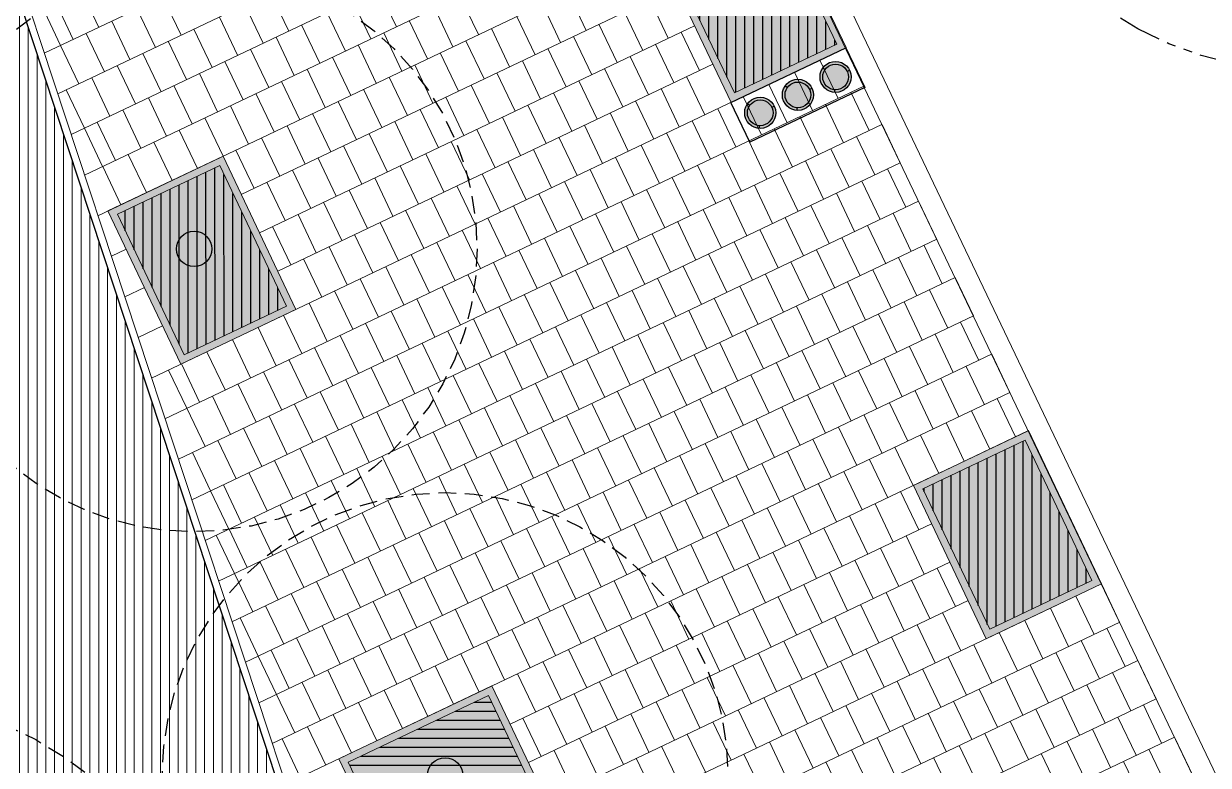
# Model space of a CAD drawing. Header units: metres. Extents: x 678805 to 1359287, y 2747329 to 5497370.
# Drawn here: x 679995.62 to 680012.37, y 2748727.48 to 2748737.97 of the extents above; entities that cross this region are included whole.
import ezdxf
from ezdxf.enums import TextEntityAlignment as Align

# ---------------------------------------------------------------- set-up
doc = ezdxf.new("R2010")
doc.units = ezdxf.units.M
for name, pattern in [('XREF_MON_EIT SUPPORT$0$HIDDEN', [0.375, 0.25, -0.125]), ('XREF_MON_EIT SUPPORT$0$LIM ACERAS$0$PHANTOM2', [1.25, 0.625, -0.125, 0.125, -0.125, 0.125, -0.125]), ('XREF_MON_SFT_TREES$0$HIDDEN', [0.375, 0.25, -0.125])]:
    doc.linetypes.add(name, pattern=pattern)
for name, color, linetype in [('00_XREF_MON_HSC_PAVEMENT', 7, 'Continuous'), ('00_XREF_TWQ_BUILDINGS', 7, 'Continuous'), ('00_XREF_TWQ_SFT_TREES', 7, 'Continuous'), ('00_XREF_TWQ_URBAN CONTEXT', 7, 'Continuous'), ('XREF_MON_EIT SUPPORT$0$SL_TREE_CANOPY_', 254, 'XREF_MON_EIT SUPPORT$0$HIDDEN'), ('XREF_MON_EIT SUPPORT$0$SL_TREE_TRUNK_', 254, 'Continuous'), ('XREF_MON_EIT SUPPORT$0$SL_Trees_out_of_scope_', 254, 'Continuous'), ('XREF_MON_GENERAL_LAYOUT$0$02-L-Edge Line Step -10cm', 6, 'Continuous'), ('XREF_MON_HSC_FURNITURE$0$02-L-litter bin', 8, 'Continuous'), ('XREF_MON_HSC_PAVEMENT$0$03-TR-Tree Pit_Green', 74, 'Continuous'), ('XREF_MON_SFT_TREES$0$SL_TREE_CANOPY', 251, 'XREF_MON_SFT_TREES$0$HIDDEN'), ('XREF_MON_SFT_TREES$0$SL_TREE_TRUNK', 251, 'Continuous'), ('XREF_MON_URBAN CONTEXT$0$XREF_MON_EIT SUPPORT', 7, 'Continuous')]:
    doc.layers.add(name, color=color, linetype=linetype)
for name, color, linetype, true_color in [('02-L-Waterfeatures 01', 7, 'Continuous', 0x4da6ff), ('XREF_MON_HSC_PAVEMENT$0$03-TR-Tree Pit_White', 7, 'Continuous', 0xfcfcfc), ('XREF_MON_SFT_TREES$0$SL_TREE_ACACIA_NILOTICA', 7, 'Continuous', 0x264d00), ('XREF_MON_SFT_TREES$0$SL_TREE_ALBIZIA_LEBBECK', 7, 'Continuous', 0xa3a300)]:
    doc.layers.add(name, color=color, linetype=linetype, true_color=true_color)
for name, color, linetype, lineweight in [('XREF_MON_GENERAL_LAYOUT$0$02-L-Material Change', 251, 'Continuous', 5), ('XREF_MON_GENERAL_LAYOUT$0$04-BK-Tree Pit', 6, 'Continuous', 5), ('XREF_MON_HSC_PAVEMENT$0$04-BK-Tree Pit', 6, 'Continuous', 5)]:
    doc.layers.add(name, color=color, linetype=linetype, lineweight=lineweight)
doc.layers.add('XREF_MON_HSC_FURNITURE$0$00-AUX', color=2, linetype='Continuous', plot=False)
for name, color, linetype, lineweight, true_color in [('XREF_MON_HSC_PAVEMENT$0$02-L-Joints-Paviment_07_Precast Concrete Blocks 60X40', 7, 'Continuous', 5, 0x999999), ('XREF_MON_HSC_PAVEMENT$0$03-TR-Pavement_02_Sealed Gravel', 7, 'Continuous', 5, 0x38321e), ('XREF_MON_HSC_PAVEMENT$0$03-TR-Pavement_07_Precast Concrete Blocks 60X40', 7, 'Continuous', 5, 0x999999)]:
    doc.layers.add(name, color=color, linetype=linetype, lineweight=lineweight, true_color=true_color)
doc.layers.get('XREF_MON_SFT_TREES$0$SL_TREE_ACACIA_NILOTICA').off()
doc.layers.get('XREF_MON_SFT_TREES$0$SL_TREE_ALBIZIA_LEBBECK').off()
doc.styles.add('XREF_MON_GENERAL_LAYOUT$0$Standard', font='arial.ttf')

# ---------------------------------------------------------------- blocks, each defined once
blk = doc.blocks.new('XREF_MON_EIT SUPPORT$0$trees_outofboundaries')
at = {"layer": 'XREF_MON_EIT SUPPORT$0$SL_TREE_TRUNK_'}
h = blk.add_hatch(color=256, dxfattribs=at)
h.dxf.hatch_style = 1
edge = h.paths.add_edge_path()
edge.add_arc((0, 0), 0.25, 0, 360)
at = {"layer": 'XREF_MON_EIT SUPPORT$0$SL_TREE_CANOPY_', "linetype": 'XREF_MON_EIT SUPPORT$0$LIM ACERAS$0$PHANTOM2'}
blk.add_circle((0, 0), 5, dxfattribs=at)
at = {"layer": 'XREF_MON_EIT SUPPORT$0$SL_TREE_TRUNK_'}
blk.add_circle((0, 0), 0.25, dxfattribs=at)
blk = doc.blocks.new('XREF_MON_EIT SUPPORT')
at = {"layer": 'XREF_MON_EIT SUPPORT$0$SL_Trees_out_of_scope_'}
blk.add_blockref('XREF_MON_EIT SUPPORT$0$trees_outofboundaries', (680013.759, 2748742.292), dxfattribs=at)
blk = doc.blocks.new('XREF_MON_URBAN CONTEXT')
at = {"layer": 'XREF_MON_URBAN CONTEXT$0$XREF_MON_EIT SUPPORT'}
blk.add_blockref('XREF_MON_EIT SUPPORT', (0, 0), dxfattribs=at)
blk = doc.blocks.new('XREF_MON_SFT_TREES$0$Acacia_nilotica')
h = blk.add_hatch()
h.set_pattern_fill('ANSI31', color=256, scale=0.1)
edge = h.paths.add_edge_path()
edge.add_arc((0, 0), 4, 0, 360)
at = {"layer": 'XREF_MON_SFT_TREES$0$SL_TREE_TRUNK'}
h = blk.add_hatch(color=256, dxfattribs=at)
h.dxf.hatch_style = 1
edge = h.paths.add_edge_path()
edge.add_arc((0, 0), 0.25, 0, 360)
at = {"layer": 'XREF_MON_SFT_TREES$0$SL_TREE_CANOPY', "linetype": 'XREF_MON_SFT_TREES$0$HIDDEN'}
blk.add_circle((0, 0), 4, dxfattribs=at)
at = {"layer": 'XREF_MON_SFT_TREES$0$SL_TREE_TRUNK'}
blk.add_circle((0, 0), 0.25, dxfattribs=at)
blk = doc.blocks.new('XREF_MON_SFT_TREES$0$Albizia_lebbeck')
h = blk.add_hatch()
h.set_pattern_fill('ANSI31', color=256, scale=0.1)
edge = h.paths.add_edge_path()
edge.add_arc((0, 0), 5, -25.4481, 334.5519)
at = {"layer": 'XREF_MON_SFT_TREES$0$SL_TREE_TRUNK'}
h = blk.add_hatch(color=256, dxfattribs=at)
h.dxf.hatch_style = 1
edge = h.paths.add_edge_path()
edge.add_arc((0, 0), 0.25, 0, 360)
at = {"layer": 'XREF_MON_SFT_TREES$0$SL_TREE_CANOPY', "linetype": 'XREF_MON_SFT_TREES$0$HIDDEN'}
blk.add_circle((0, 0), 5, dxfattribs=at)
at = {"layer": 'XREF_MON_SFT_TREES$0$SL_TREE_TRUNK'}
blk.add_circle((0, 0), 0.25, dxfattribs=at)
blk = doc.blocks.new('XREF_MON_SFT_TREES')
at = {"layer": 'XREF_MON_SFT_TREES$0$SL_TREE_ACACIA_NILOTICA', "rotation": 25.44812939262281}
for p in [(679998.03, 2748734.783), (680001.579, 2748727.336)]:
    blk.add_blockref('XREF_MON_SFT_TREES$0$Acacia_nilotica', p, dxfattribs=at)
at = {"layer": 'XREF_MON_SFT_TREES$0$SL_TREE_ALBIZIA_LEBBECK', "rotation": 25.44812939262281}
blk.add_blockref('XREF_MON_SFT_TREES$0$Albizia_lebbeck', (679993.407, 2748723.447), dxfattribs=at)
blk = doc.blocks.new('XREF_MON_HSC_PAVEMENT$0$ALCORQUE RECTANGULAR')
at = {"layer": 'XREF_MON_HSC_PAVEMENT$0$03-TR-Tree Pit_Green', "ltscale": 0.3}
h = blk.add_hatch(dxfattribs=at)
h.set_pattern_fill('ANSI31', color=256, scale=0.04, angle=-45)
h.set_pattern_definition([(360, (-2068898.16958, 3428624.0145), (3e-17, 0.127), [])])
h.paths.add_polyline_path([(679903.391, 2748647.421), (679902.702, 2748648.869), (679904.689, 2748649.814), (679905.377, 2748648.367)])
at = {"layer": 'XREF_MON_HSC_PAVEMENT$0$03-TR-Tree Pit_White'}
h = blk.add_hatch(color=256, dxfattribs=at)
h.dxf.hatch_style = 1
h.paths.add_polyline_path([(679903.344, 2748647.288), (679902.569, 2748648.916), (679904.736, 2748649.947), (679905.511, 2748648.319)])
blk = doc.blocks.new('XREF_MON_HSC_PAVEMENT')
at = {"layer": 'XREF_MON_HSC_PAVEMENT$0$03-TR-Pavement_02_Sealed Gravel', "linetype": 'Continuous'}
h = blk.add_hatch(dxfattribs=at)
h.set_pattern_fill('ANSI31', color=256, scale=0.0393, angle=45)
h.set_pattern_definition([(90, (652974.11672, 2717198.73223), (-0.1247775, 0), [])])
h.paths.add_polyline_path([(679968.866, 2748742.603), (679983.868, 2748747.571), (679993.107, 2748719.677), (679978.111, 2748714.692)], flags=16)
h.paths.add_polyline_path([(679998.133, 2748710.307), (680003.902, 2748713.034), (680005.419, 2748708.439), (680000.185, 2748705.967)], flags=16)
h.paths.add_polyline_path([(679963.902, 2748747.461), (679988.621, 2748759.303), (680006.998, 2748703.659), (679982.255, 2748691.885)])
at = {"layer": 'XREF_MON_HSC_PAVEMENT$0$02-L-Joints-Paviment_07_Precast Concrete Blocks 60X40'}
for p, q in [((679996.142, 2748737.66), (679995.884, 2748738.202)), ((679996.477, 2748736.49), (679996.735, 2748735.949)), ((679997.667, 2748733.07), (679997.927, 2748732.529)), ((679998.263, 2748731.36), (679998.522, 2748730.819)), ((679998.6, 2748730.192), (679998.342, 2748730.733)), ((679998.936, 2748729.022), (679999.194, 2748728.48))]:
    blk.add_line(p, q, dxfattribs=at)
for points in [[(680000.89, 2748737.926), (680000.633, 2748738.468)], [(679996.425, 2748738.459), (679996.682, 2748737.917)], [(679997.845, 2748737.806), (679997.587, 2748738.347)], [(679999.109, 2748738.407), (679999.367, 2748737.865)], [(680001.793, 2748738.355), (680002.051, 2748737.814)], [(680003.575, 2748737.874), (680003.317, 2748738.416)], [(680004.478, 2748738.304), (680004.735, 2748737.762)], [(679996.063, 2748738.287), (679996.321, 2748737.745)], [(679997.484, 2748737.634), (679997.226, 2748738.176)], [(679998.748, 2748738.235), (679999.006, 2748737.694)], [(680000.529, 2748737.754), (680000.271, 2748738.296)], [(680001.432, 2748738.184), (680001.69, 2748737.642)], [(680003.213, 2748737.702), (680002.956, 2748738.244)], [(680004.116, 2748738.132), (680004.374, 2748737.59)], [(679997.122, 2748737.462), (679996.865, 2748738.004)], [(679998.387, 2748738.063), (679998.644, 2748737.522)], [(680000.168, 2748737.582), (679999.91, 2748738.124)], [(680001.071, 2748738.012), (680001.329, 2748737.47)], [(680002.852, 2748737.53), (680002.594, 2748738.072)], [(679996.761, 2748737.29), (679996.503, 2748737.832)], [(679998.025, 2748737.892), (679998.283, 2748737.35)], [(679999.807, 2748737.41), (679999.549, 2748737.952)], [(680000.71, 2748737.84), (680000.968, 2748737.298)], [(680002.491, 2748737.358), (680002.233, 2748737.9)], [(680003.755, 2748737.96), (680004.013, 2748737.418)], [(680005.175, 2748737.307), (680004.917, 2748737.849)], [(679996.4, 2748737.118), (679996.142, 2748737.66)], [(679997.664, 2748737.72), (679997.922, 2748737.178)], [(679999.446, 2748737.238), (679999.188, 2748737.78)], [(680000.349, 2748737.668), (680000.606, 2748737.126)], [(680002.13, 2748737.187), (680001.872, 2748737.728)], [(680003.394, 2748737.788), (680003.652, 2748737.246)], [(680004.814, 2748737.136), (680004.556, 2748737.677)], [(679997.303, 2748737.548), (679997.561, 2748737.006)], [(679999.084, 2748737.066), (679998.827, 2748737.608)], [(679999.987, 2748737.496), (680000.245, 2748736.954)], [(680001.769, 2748737.015), (680001.511, 2748737.556)], [(680003.033, 2748737.616), (680003.291, 2748737.074)], [(680004.453, 2748736.964), (680004.195, 2748737.505)], [(680007.498, 2748737.084), (680007.24, 2748737.626)], [(679996.942, 2748737.376), (679997.2, 2748736.834)], [(679998.723, 2748736.894), (679998.465, 2748737.436)], [(679999.626, 2748737.324), (679999.884, 2748736.782)], [(680001.407, 2748736.843), (680001.15, 2748737.385)], [(680002.672, 2748737.444), (680002.929, 2748736.903)], [(680004.091, 2748736.792), (680003.834, 2748737.334)], [(680007.137, 2748736.912), (680006.879, 2748737.454)], [(679996.581, 2748737.204), (679996.838, 2748736.662)], [(679998.362, 2748736.723), (679998.104, 2748737.264)], [(679999.265, 2748737.152), (679999.523, 2748736.611)], [(680001.046, 2748736.671), (680000.788, 2748737.213)], [(680002.31, 2748737.272), (680002.568, 2748736.731)], [(680003.73, 2748736.62), (680003.472, 2748737.162)], [(680004.994, 2748737.221), (680005.252, 2748736.68)], [(680006.776, 2748736.74), (680006.518, 2748737.282)], [(679996.219, 2748737.032), (679996.477, 2748736.49)], [(679998.001, 2748736.551), (679997.743, 2748737.093)], [(679998.904, 2748736.98), (679999.162, 2748736.439)], [(680000.685, 2748736.499), (680000.427, 2748737.041)], [(680001.949, 2748737.101), (680002.207, 2748736.559)], [(680003.369, 2748736.448), (680003.111, 2748736.99)], [(680004.633, 2748737.05), (680004.891, 2748736.508)], [(680006.415, 2748736.568), (680006.157, 2748737.11)], [(680007.318, 2748736.998), (680007.575, 2748736.456)], [(679997.64, 2748736.379), (679997.382, 2748736.921)], [(679998.543, 2748736.809), (679998.8, 2748736.267)], [(680000.324, 2748736.327), (680000.066, 2748736.869)], [(680001.588, 2748736.929), (680001.846, 2748736.387)], [(680003.008, 2748736.276), (680002.75, 2748736.818)], [(680004.272, 2748736.878), (680004.53, 2748736.336)], [(680006.053, 2748736.396), (680005.796, 2748736.938)], [(680006.956, 2748736.826), (680007.214, 2748736.284)], [(679997.278, 2748736.207), (679997.021, 2748736.749)], [(679998.181, 2748736.637), (679998.439, 2748736.095)], [(679999.963, 2748736.155), (679999.705, 2748736.697)], [(680001.227, 2748736.757), (680001.485, 2748736.215)], [(680002.647, 2748736.104), (680002.389, 2748736.646)], [(680003.911, 2748736.706), (680004.169, 2748736.164)], [(680005.692, 2748736.225), (680005.434, 2748736.766)], [(680006.595, 2748736.654), (680006.853, 2748736.112)], [(679996.917, 2748736.035), (679996.659, 2748736.577)], [(679997.82, 2748736.465), (679998.078, 2748735.923)], [(679999.602, 2748735.983), (679999.344, 2748736.525)], [(680000.866, 2748736.585), (680001.124, 2748736.043)], [(680002.285, 2748735.932), (680002.028, 2748736.474)], [(680003.55, 2748736.534), (680003.807, 2748735.992)], [(680005.331, 2748736.053), (680005.073, 2748736.595)], [(680006.234, 2748736.482), (680006.492, 2748735.94)], [(680008.015, 2748736.001), (680007.758, 2748736.543)], [(679997.459, 2748736.293), (679997.717, 2748735.751)], [(679999.24, 2748735.812), (679998.983, 2748736.353)], [(680000.505, 2748736.413), (680000.762, 2748735.871)], [(680001.924, 2748735.761), (680001.666, 2748736.302)], [(680003.188, 2748736.362), (680003.446, 2748735.82)], [(680004.97, 2748735.881), (680004.712, 2748736.423)], [(680005.873, 2748736.31), (680006.131, 2748735.769)], [(680007.654, 2748735.829), (680007.396, 2748736.371)], [(679997.098, 2748736.121), (679997.356, 2748735.579)], [(679998.879, 2748735.64), (679998.621, 2748736.181)], [(680000.143, 2748736.241), (680000.401, 2748735.699)], [(680001.563, 2748735.589), (680001.305, 2748736.13)], [(680002.827, 2748736.19), (680003.085, 2748735.648)], [(680004.609, 2748735.709), (680004.351, 2748736.251)], [(680005.512, 2748736.139), (680005.769, 2748735.597)], [(680007.293, 2748735.657), (680007.035, 2748736.199)], [(679999.782, 2748736.069), (680000.04, 2748735.528)], [(680001.202, 2748735.417), (680000.944, 2748735.959)], [(680002.466, 2748736.018), (680002.724, 2748735.477)], [(680004.247, 2748735.537), (680003.99, 2748736.079)], [(680005.15, 2748735.967), (680005.408, 2748735.425)], [(680006.932, 2748735.485), (680006.674, 2748736.027)], [(679996.737, 2748735.949), (679996.994, 2748735.407)], [(679999.421, 2748735.897), (679999.679, 2748735.356)], [(680000.841, 2748735.245), (680000.583, 2748735.787)], [(680002.105, 2748735.846), (680002.363, 2748735.305)], [(680003.886, 2748735.365), (680003.628, 2748735.907)], [(680004.789, 2748735.795), (680005.047, 2748735.253)], [(680006.571, 2748735.313), (680006.313, 2748735.855)], [(680007.835, 2748735.915), (680008.093, 2748735.373)], [(679999.06, 2748735.726), (679999.318, 2748735.184)], [(680001.744, 2748735.675), (680002.002, 2748735.133)], [(680003.525, 2748735.193), (680003.267, 2748735.735)], [(680004.428, 2748735.623), (680004.686, 2748735.081)], [(680006.209, 2748735.141), (680005.952, 2748735.683)], [(680007.474, 2748735.743), (680007.731, 2748735.201)], [(680000.48, 2748735.073), (680000.222, 2748735.615)], [(680001.383, 2748735.503), (680001.64, 2748734.961)], [(680003.164, 2748735.022), (680002.906, 2748735.563)], [(680004.067, 2748735.451), (680004.325, 2748734.909)], [(680005.848, 2748734.97), (680005.59, 2748735.511)], [(680007.112, 2748735.571), (680007.37, 2748735.029)], [(680008.533, 2748734.918), (680008.275, 2748735.46)], [(680000.118, 2748734.901), (679999.861, 2748735.443)], [(680001.021, 2748735.331), (680001.279, 2748734.789)], [(680002.802, 2748734.85), (680002.545, 2748735.392)], [(680005.487, 2748734.798), (680005.229, 2748735.339)], [(680006.751, 2748735.399), (680007.009, 2748734.858)], [(680008.171, 2748734.746), (680007.914, 2748735.288)], [(679999.757, 2748734.729), (679999.499, 2748735.271)], [(680000.66, 2748735.159), (680000.918, 2748734.617)], [(680002.441, 2748734.678), (680002.184, 2748735.22)], [(680003.706, 2748735.279), (680003.963, 2748734.737)], [(680005.126, 2748734.626), (680004.868, 2748735.168)], [(680006.39, 2748735.228), (680006.648, 2748734.686)], [(680007.81, 2748734.574), (680007.552, 2748735.116)], [(679999.396, 2748734.557), (679999.138, 2748735.099)], [(680000.299, 2748734.987), (680000.557, 2748734.445)], [(680002.08, 2748734.506), (680001.822, 2748735.048)], [(680003.344, 2748735.107), (680003.602, 2748734.565)], [(680004.765, 2748734.454), (680004.507, 2748734.996)], [(680006.029, 2748735.056), (680006.287, 2748734.514)], [(679999.938, 2748734.815), (680000.196, 2748734.273)], [(680001.719, 2748734.334), (680001.461, 2748734.876)], [(680002.983, 2748734.935), (680003.241, 2748734.394)], [(680004.403, 2748734.282), (680004.146, 2748734.824)], [(680005.668, 2748734.884), (680005.925, 2748734.342)], [(680007.449, 2748734.402), (680007.191, 2748734.944)], [(680008.352, 2748734.832), (680008.61, 2748734.29)], [(679999.577, 2748734.643), (679999.834, 2748734.102)], [(680001.358, 2748734.162), (680001.1, 2748734.704)], [(680002.622, 2748734.764), (680002.88, 2748734.222)], [(680004.042, 2748734.11), (680003.784, 2748734.652)], [(680005.306, 2748734.712), (680005.564, 2748734.17)], [(680007.088, 2748734.23), (680006.83, 2748734.772)], [(680007.991, 2748734.66), (680008.249, 2748734.118)], [(680000.996, 2748733.991), (680000.739, 2748734.532)], [(680002.261, 2748734.592), (680002.519, 2748734.05)], [(680003.681, 2748733.938), (680003.423, 2748734.48)], [(680004.945, 2748734.54), (680005.203, 2748733.998)], [(680006.727, 2748734.058), (680006.469, 2748734.6)], [(680007.63, 2748734.488), (680007.887, 2748733.946)], [(680000.635, 2748733.819), (680000.377, 2748734.36)], [(680001.9, 2748734.42), (680002.158, 2748733.878)], [(680003.32, 2748733.766), (680003.062, 2748734.308)], [(680004.584, 2748734.368), (680004.842, 2748733.826)], [(680006.365, 2748733.887), (680006.108, 2748734.428)], [(680007.268, 2748734.316), (680007.526, 2748733.774)], [(680009.05, 2748733.835), (680008.792, 2748734.377)], [(680000.274, 2748733.647), (680000.016, 2748734.189)], [(680001.539, 2748734.248), (680001.796, 2748733.706)], [(680002.959, 2748733.595), (680002.701, 2748734.136)], [(680004.223, 2748734.196), (680004.48, 2748733.655)], [(680006.004, 2748733.715), (680005.746, 2748734.257)], [(680006.907, 2748734.144), (680007.165, 2748733.603)], [(680008.689, 2748733.663), (680008.431, 2748734.205)], [(679999.913, 2748733.475), (679999.655, 2748734.017)], [(680001.177, 2748734.076), (680001.435, 2748733.534)], [(680002.597, 2748733.423), (680002.34, 2748733.964)], [(680003.862, 2748734.025), (680004.119, 2748733.483)], [(680005.643, 2748733.543), (680005.385, 2748734.085)], [(680006.546, 2748733.973), (680006.804, 2748733.431)], [(680008.327, 2748733.491), (680008.07, 2748734.033)], [(679999.552, 2748733.303), (679999.294, 2748733.845)], [(680000.816, 2748733.904), (680001.074, 2748733.362)], [(680002.236, 2748733.251), (680001.978, 2748733.793)], [(680003.5, 2748733.853), (680003.758, 2748733.311)], [(680005.282, 2748733.371), (680005.024, 2748733.913)], [(680006.185, 2748733.801), (680006.443, 2748733.259)], [(680007.966, 2748733.319), (680007.708, 2748733.861)], [(679999.19, 2748733.131), (679998.933, 2748733.673)], [(680000.455, 2748733.732), (680000.713, 2748733.19)], [(680001.875, 2748733.079), (680001.617, 2748733.621)], [(680003.139, 2748733.681), (680003.397, 2748733.139)], [(680004.921, 2748733.199), (680004.663, 2748733.741)], [(680005.824, 2748733.629), (680006.081, 2748733.087)], [(680007.605, 2748733.147), (680007.347, 2748733.689)], [(680008.869, 2748733.749), (680009.127, 2748733.207)], [(679998.829, 2748732.959), (679998.571, 2748733.501)], [(680000.094, 2748733.56), (680000.352, 2748733.019)], [(680001.514, 2748732.907), (680001.256, 2748733.449)], [(680002.778, 2748733.509), (680003.036, 2748732.967)], [(680004.559, 2748733.027), (680004.302, 2748733.569)], [(680005.462, 2748733.457), (680005.72, 2748732.915)], [(680007.244, 2748732.975), (680006.986, 2748733.517)], [(680008.508, 2748733.577), (680008.766, 2748733.035)], [(679998.468, 2748732.788), (679998.21, 2748733.329)], [(679999.733, 2748733.389), (679999.99, 2748732.847)], [(680001.153, 2748732.735), (680000.895, 2748733.277)], [(680002.417, 2748733.337), (680002.674, 2748732.795)], [(680004.198, 2748732.855), (680003.94, 2748733.397)], [(680005.101, 2748733.285), (680005.359, 2748732.743)], [(680006.883, 2748732.804), (680006.625, 2748733.345)], [(680008.147, 2748733.405), (680008.405, 2748732.863)], [(680009.567, 2748732.752), (680009.309, 2748733.294)], [(679998.107, 2748732.616), (679997.849, 2748733.158)], [(679999.371, 2748733.217), (679999.629, 2748732.675)], [(680000.792, 2748732.563), (680000.534, 2748733.105)], [(680002.055, 2748733.165), (680002.313, 2748732.624)], [(680003.837, 2748732.683), (680003.579, 2748733.225)], [(680004.74, 2748733.113), (680004.998, 2748732.571)], [(680006.521, 2748732.632), (680006.264, 2748733.174)], [(680007.786, 2748733.233), (680008.043, 2748732.692)], [(680009.206, 2748732.58), (680008.948, 2748733.122)], [(679999.01, 2748733.045), (679999.268, 2748732.503)], [(680001.694, 2748732.993), (680001.952, 2748732.452)], [(680003.476, 2748732.512), (680003.218, 2748733.053)], [(680004.379, 2748732.941), (680004.637, 2748732.399)], [(680006.16, 2748732.46), (680005.902, 2748733.002)], [(680007.424, 2748733.061), (680007.682, 2748732.52)], [(680008.845, 2748732.408), (680008.587, 2748732.95)], [(679998.649, 2748732.873), (679998.907, 2748732.331)], [(680000.43, 2748732.391), (680000.173, 2748732.933)], [(680001.333, 2748732.822), (680001.591, 2748732.28)], [(680003.115, 2748732.34), (680002.857, 2748732.882)], [(680005.799, 2748732.288), (680005.541, 2748732.83)], [(680007.063, 2748732.89), (680007.321, 2748732.348)], [(680008.483, 2748732.236), (680008.226, 2748732.778)], [(679998.288, 2748732.701), (679998.546, 2748732.159)], [(680000.069, 2748732.22), (679999.811, 2748732.761)], [(680000.972, 2748732.65), (680001.23, 2748732.108)], [(680002.753, 2748732.168), (680002.496, 2748732.71)], [(680004.018, 2748732.769), (680004.275, 2748732.228)], [(680005.438, 2748732.116), (680005.18, 2748732.658)], [(680006.702, 2748732.718), (680006.96, 2748732.176)], [(680008.122, 2748732.064), (680007.864, 2748732.606)], [(680009.386, 2748732.667), (680009.644, 2748732.125)], [(679997.927, 2748732.529), (679998.184, 2748731.987)], [(679999.708, 2748732.048), (679999.45, 2748732.589)], [(680000.611, 2748732.478), (680000.868, 2748731.936)], [(680002.392, 2748731.996), (680002.134, 2748732.538)], [(680003.656, 2748732.598), (680003.914, 2748732.056)], [(680005.077, 2748731.944), (680004.819, 2748732.486)], [(680006.341, 2748732.546), (680006.599, 2748732.004)], [(680009.025, 2748732.495), (680009.283, 2748731.953)], [(679999.347, 2748731.876), (679999.089, 2748732.418)], [(680000.249, 2748732.306), (680000.507, 2748731.764)], [(680002.031, 2748731.824), (680001.773, 2748732.366)], [(680003.295, 2748732.426), (680003.553, 2748731.884)], [(680004.715, 2748731.772), (680004.458, 2748732.314)], [(680005.98, 2748732.374), (680006.237, 2748731.832)], [(680007.761, 2748731.892), (680007.503, 2748732.434)], [(680008.664, 2748732.323), (680008.921, 2748731.781)], [(679998.986, 2748731.704), (679998.728, 2748732.246)], [(679999.888, 2748732.134), (680000.146, 2748731.592)], [(680001.67, 2748731.652), (680001.412, 2748732.194)], [(680002.934, 2748732.254), (680003.192, 2748731.712)], [(680004.354, 2748731.6), (680004.096, 2748732.142)], [(680005.618, 2748732.202), (680005.876, 2748731.66)], [(680007.4, 2748731.721), (680007.142, 2748732.262)], [(680008.302, 2748732.151), (680008.56, 2748731.609)], [(679998.624, 2748731.532), (679998.367, 2748732.074)], [(679999.527, 2748731.962), (679999.785, 2748731.421)], [(680001.309, 2748731.48), (680001.051, 2748732.022)], [(680002.573, 2748732.082), (680002.831, 2748731.54)], [(680003.993, 2748731.429), (680003.735, 2748731.97)], [(680005.257, 2748732.03), (680005.515, 2748731.489)], [(680007.039, 2748731.549), (680006.781, 2748732.091)], [(680007.941, 2748731.979), (680008.199, 2748731.437)], [(679998.263, 2748731.36), (679998.005, 2748731.902)], [(679999.166, 2748731.791), (679999.424, 2748731.249)], [(680000.948, 2748731.308), (680000.69, 2748731.85)], [(680002.212, 2748731.91), (680002.47, 2748731.368)], [(680003.632, 2748731.257), (680003.374, 2748731.799)], [(680004.896, 2748731.858), (680005.154, 2748731.317)], [(680006.677, 2748731.377), (680006.42, 2748731.919)], [(680007.58, 2748731.807), (680007.838, 2748731.265)], [(679998.805, 2748731.619), (679999.062, 2748731.077)], [(680000.586, 2748731.137), (680000.329, 2748731.678)], [(680001.85, 2748731.738), (680002.108, 2748731.196)], [(680003.271, 2748731.085), (680003.013, 2748731.627)], [(680004.535, 2748731.687), (680004.793, 2748731.145)], [(680006.316, 2748731.205), (680006.058, 2748731.747)], [(680007.219, 2748731.635), (680007.477, 2748731.094)], [(679998.443, 2748731.447), (679998.701, 2748730.905)], [(680000.225, 2748730.965), (679999.967, 2748731.507)], [(680001.489, 2748731.566), (680001.747, 2748731.024)], [(680002.909, 2748730.913), (680002.652, 2748731.455)], [(680004.174, 2748731.515), (680004.431, 2748730.973)], [(680005.955, 2748731.033), (680005.697, 2748731.575)], [(680006.858, 2748731.463), (680007.115, 2748730.922)], [(679999.864, 2748730.793), (679999.606, 2748731.335)], [(680001.128, 2748731.394), (680001.386, 2748730.853)], [(680002.548, 2748730.741), (680002.29, 2748731.283)], [(680003.812, 2748731.343), (680004.07, 2748730.801)], [(680005.594, 2748730.861), (680005.336, 2748731.403)], [(680006.496, 2748731.292), (680006.754, 2748730.75)], [(680008.278, 2748730.81), (680008.02, 2748731.352)], [(679999.503, 2748730.621), (679999.245, 2748731.163)], [(680000.767, 2748731.223), (680001.025, 2748730.681)], [(680002.187, 2748730.569), (680001.929, 2748731.111)], [(680003.451, 2748731.171), (680003.709, 2748730.629)], [(680005.233, 2748730.689), (680004.975, 2748731.231)], [(680006.135, 2748731.12), (680006.393, 2748730.578)], [(680007.917, 2748730.638), (680007.659, 2748731.18)], [(679999.142, 2748730.449), (679998.884, 2748730.991)], [(680000.406, 2748731.051), (680000.664, 2748730.509)], [(680001.826, 2748730.397), (680001.568, 2748730.939)], [(680003.09, 2748730.999), (680003.348, 2748730.457)], [(680004.871, 2748730.517), (680004.614, 2748731.059)], [(680005.774, 2748730.948), (680006.032, 2748730.406)], [(680007.555, 2748730.467), (680007.298, 2748731.008)], [(679998.78, 2748730.277), (679998.523, 2748730.819)], [(680000.045, 2748730.879), (680000.302, 2748730.337)], [(680001.465, 2748730.225), (680001.207, 2748730.767)], [(680002.729, 2748730.827), (680002.987, 2748730.286)], [(680004.51, 2748730.346), (680004.252, 2748730.887)], [(680005.413, 2748730.776), (680005.671, 2748730.234)], [(680007.194, 2748730.295), (680006.936, 2748730.836)], [(679999.683, 2748730.707), (679999.941, 2748730.165)], [(680001.104, 2748730.054), (680000.846, 2748730.595)], [(680002.368, 2748730.655), (680002.625, 2748730.114)], [(680004.149, 2748730.174), (680003.891, 2748730.716)], [(680005.052, 2748730.604), (680005.31, 2748730.062)], [(680006.833, 2748730.123), (680006.575, 2748730.665)], [(680008.097, 2748730.724), (680008.355, 2748730.182)], [(679999.322, 2748730.535), (679999.58, 2748729.993)], [(680002.006, 2748730.484), (680002.264, 2748729.942)], [(680003.788, 2748730.002), (680003.53, 2748730.544)], [(680004.691, 2748730.432), (680004.948, 2748729.89)], [(680006.472, 2748729.951), (680006.214, 2748730.493)], [(680007.736, 2748730.552), (680007.994, 2748730.011)], [(679998.961, 2748730.363), (679999.219, 2748729.821)], [(680000.742, 2748729.882), (680000.485, 2748730.424)], [(680001.645, 2748730.312), (680001.903, 2748729.77)], [(680003.427, 2748729.83), (680003.169, 2748730.372)], [(680004.329, 2748730.26), (680004.587, 2748729.719)], [(680006.111, 2748729.779), (680005.853, 2748730.321)], [(680007.375, 2748730.38), (680007.633, 2748729.839)], [(680008.795, 2748729.727), (680008.537, 2748730.269)], [(679998.6, 2748730.191), (679998.858, 2748729.649)], [(680000.381, 2748729.71), (680000.123, 2748730.252)], [(680001.284, 2748730.14), (680001.542, 2748729.598)], [(680003.065, 2748729.658), (680002.808, 2748730.2)], [(680005.749, 2748729.607), (680005.492, 2748730.149)], [(680007.014, 2748730.209), (680007.271, 2748729.667)], [(680008.434, 2748729.555), (680008.176, 2748730.097)], [(680000.02, 2748729.538), (679999.762, 2748730.08)], [(680000.923, 2748729.968), (680001.181, 2748729.426)], [(680002.704, 2748729.486), (680002.446, 2748730.028)], [(680003.968, 2748730.088), (680004.226, 2748729.547)], [(680005.388, 2748729.435), (680005.13, 2748729.977)], [(680006.652, 2748730.037), (680006.91, 2748729.495)], [(680008.073, 2748729.383), (680007.815, 2748729.925)], [(680011.118, 2748729.504), (680010.86, 2748730.046)], [(679999.659, 2748729.366), (679999.401, 2748729.908)], [(680000.562, 2748729.796), (680000.819, 2748729.254)], [(680002.343, 2748729.314), (680002.085, 2748729.856)], [(680003.607, 2748729.917), (680003.865, 2748729.375)], [(680005.027, 2748729.264), (680004.769, 2748729.805)], [(680006.291, 2748729.865), (680006.549, 2748729.323)], [(680010.757, 2748729.332), (680010.499, 2748729.874)], [(679999.298, 2748729.194), (679999.04, 2748729.736)], [(680000.2, 2748729.624), (680000.458, 2748729.083)], [(680001.982, 2748729.142), (680001.724, 2748729.684)], [(680003.246, 2748729.745), (680003.504, 2748729.203)], [(680004.666, 2748729.092), (680004.408, 2748729.633)], [(680005.93, 2748729.693), (680006.188, 2748729.151)], [(680007.711, 2748729.212), (680007.454, 2748729.753)], [(680008.614, 2748729.641), (680008.872, 2748729.099)], [(680010.396, 2748729.16), (680010.138, 2748729.702)], [(679998.936, 2748729.022), (679998.679, 2748729.564)], [(679999.839, 2748729.452), (680000.097, 2748728.911)], [(680001.621, 2748728.971), (680001.363, 2748729.512)], [(680002.885, 2748729.573), (680003.142, 2748729.031)], [(680004.305, 2748728.92), (680004.047, 2748729.462)], [(680005.569, 2748729.521), (680005.827, 2748728.979)], [(680007.35, 2748729.04), (680007.092, 2748729.581)], [(680008.253, 2748729.469), (680008.511, 2748728.928)], [(680010.034, 2748728.988), (680009.777, 2748729.53)], [(679999.478, 2748729.281), (679999.736, 2748728.739)], [(680001.26, 2748728.799), (680001.002, 2748729.341)], [(680002.523, 2748729.401), (680002.781, 2748728.859)], [(680003.943, 2748728.748), (680003.686, 2748729.29)], [(680005.208, 2748729.349), (680005.466, 2748728.807)], [(680006.989, 2748728.868), (680006.731, 2748729.41)], [(680007.892, 2748729.297), (680008.15, 2748728.756)], [(680009.673, 2748728.816), (680009.415, 2748729.358)], [(680010.937, 2748729.418), (680011.195, 2748728.876)], [(679999.117, 2748729.109), (679999.375, 2748728.567)], [(680000.898, 2748728.627), (680000.641, 2748729.169)], [(680002.162, 2748729.229), (680002.42, 2748728.687)], [(680003.582, 2748728.576), (680003.324, 2748729.118)], [(680004.847, 2748729.177), (680005.104, 2748728.636)], [(680006.628, 2748728.696), (680006.37, 2748729.238)], [(680007.531, 2748729.126), (680007.789, 2748728.584)], [(680009.312, 2748728.645), (680009.054, 2748729.186)], [(680010.576, 2748729.246), (680010.834, 2748728.704)], [(680000.537, 2748728.455), (680000.279, 2748728.997)], [(680001.801, 2748729.057), (680002.059, 2748728.515)], [(680003.221, 2748728.404), (680002.963, 2748728.946)], [(680004.485, 2748729.005), (680004.743, 2748728.464)], [(680006.267, 2748728.524), (680006.009, 2748729.066)], [(680007.17, 2748728.954), (680007.427, 2748728.412)], [(680008.951, 2748728.473), (680008.693, 2748729.014)], [(680010.215, 2748729.074), (680010.473, 2748728.532)], [(680011.635, 2748728.421), (680011.377, 2748728.963)], [(680000.176, 2748728.283), (679999.918, 2748728.825)], [(680001.44, 2748728.885), (680001.698, 2748728.344)], [(680002.86, 2748728.232), (680002.602, 2748728.774)], [(680004.124, 2748728.834), (680004.382, 2748728.292)], [(680005.905, 2748728.352), (680005.648, 2748728.894)], [(680006.808, 2748728.782), (680007.066, 2748728.24)], [(680008.59, 2748728.301), (680008.332, 2748728.843)], [(680009.854, 2748728.902), (680010.112, 2748728.361)], [(680011.274, 2748728.249), (680011.016, 2748728.791)], [(679999.815, 2748728.111), (679999.557, 2748728.653)], [(680001.079, 2748728.713), (680001.336, 2748728.172)], [(680003.763, 2748728.662), (680004.021, 2748728.12)], [(680005.544, 2748728.18), (680005.286, 2748728.722)], [(680006.447, 2748728.61), (680006.705, 2748728.068)], [(680008.228, 2748728.129), (680007.971, 2748728.671)], [(680009.493, 2748728.73), (680009.75, 2748728.189)], [(680010.913, 2748728.077), (680010.655, 2748728.619)], [(679999.454, 2748727.939), (679999.196, 2748728.481)], [(680000.717, 2748728.542), (680000.975, 2748728)], [(680003.402, 2748728.49), (680003.66, 2748727.948)], [(680005.183, 2748728.008), (680004.925, 2748728.55)], [(680006.086, 2748728.438), (680006.344, 2748727.896)], [(680007.867, 2748727.957), (680007.609, 2748728.499)], [(680009.131, 2748728.559), (680009.389, 2748728.017)], [(680010.552, 2748727.905), (680010.294, 2748728.447)], [(680000.356, 2748728.37), (680000.614, 2748727.828)], [(680003.041, 2748728.318), (680003.298, 2748727.776)], [(680004.822, 2748727.837), (680004.564, 2748728.378)], [(680005.725, 2748728.266), (680005.983, 2748727.724)], [(680007.506, 2748727.785), (680007.248, 2748728.327)], [(680008.77, 2748728.387), (680009.028, 2748727.845)], [(680010.19, 2748727.734), (680009.933, 2748728.275)], [(680011.455, 2748728.335), (680011.712, 2748727.793)], [(679999.995, 2748728.198), (680000.253, 2748727.656)], [(680002.679, 2748728.146), (680002.937, 2748727.604)], [(680004.461, 2748727.665), (680004.203, 2748728.206)], [(680005.364, 2748728.094), (680005.622, 2748727.553)], [(680007.145, 2748727.613), (680006.887, 2748728.155)], [(680008.409, 2748728.215), (680008.667, 2748727.673)], [(680009.829, 2748727.562), (680009.571, 2748728.103)], [(680011.093, 2748728.163), (680011.351, 2748727.621)], [(679999.634, 2748728.026), (679999.892, 2748727.484)], [(680004.1, 2748727.493), (680003.842, 2748728.035)], [(680005.003, 2748727.922), (680005.26, 2748727.381)], [(680006.784, 2748727.441), (680006.526, 2748727.983)], [(680008.048, 2748728.043), (680008.306, 2748727.501)], [(680009.468, 2748727.39), (680009.21, 2748727.932)], [(680010.732, 2748727.991), (680010.99, 2748727.449)], [(679999.273, 2748727.854), (679999.53, 2748727.312)], [(680003.738, 2748727.321), (680003.481, 2748727.863)], [(680004.641, 2748727.751), (680004.899, 2748727.209)], [(680006.422, 2748727.27), (680006.165, 2748727.811)], [(680007.687, 2748727.871), (680007.944, 2748727.329)], [(680009.107, 2748727.218), (680008.849, 2748727.76)], [(680010.371, 2748727.819), (680010.629, 2748727.278)], [(680012.152, 2748727.338), (680011.895, 2748727.88)], [(680003.377, 2748727.149), (680003.119, 2748727.691)], [(680004.28, 2748727.579), (680004.538, 2748727.037)], [(680006.061, 2748727.098), (680005.803, 2748727.639)], [(680007.325, 2748727.699), (680007.583, 2748727.157)], [(680008.746, 2748727.046), (680008.488, 2748727.588)], [(680010.01, 2748727.647), (680010.268, 2748727.106)], [(680011.791, 2748727.166), (680011.533, 2748727.708)], [(680006.964, 2748727.527), (680007.222, 2748726.986)], [(680011.43, 2748726.994), (680011.172, 2748727.536)]]:
    blk.add_lwpolyline(points, dxfattribs=at)
at = {"layer": 'XREF_MON_HSC_PAVEMENT$0$03-TR-Pavement_07_Precast Concrete Blocks 60X40'}
for p, q in [((679995.91, 2748737.55), (680005.172, 2748741.957)), ((679996.1, 2748736.976), (680005.43, 2748741.416)), ((679996.289, 2748736.401), (680005.689, 2748740.874)), ((679996.479, 2748735.827), (680005.947, 2748740.333)), ((679996.669, 2748735.253), (680006.206, 2748739.791)), ((679998.697, 2748735.554), (680004.849, 2748738.481)), ((679998.955, 2748735.012), (680005.107, 2748737.939)), ((679997.428, 2748732.956), (680007.24, 2748737.626)), ((679999.212, 2748734.47), (680005.365, 2748737.398)), ((679997.617, 2748732.382), (680007.499, 2748737.084)), ((679997.807, 2748731.808), (680007.757, 2748736.543)), ((679997.996, 2748731.234), (680008.016, 2748736.001)), ((679998.186, 2748730.659), (680008.275, 2748735.46)), ((679998.376, 2748730.085), (680008.533, 2748734.919)), ((679996.859, 2748734.679), (679997.068, 2748734.779)), ((679998.565, 2748729.511), (680008.792, 2748734.377)), ((679997.048, 2748734.105), (679997.326, 2748734.237)), ((679998.755, 2748728.937), (680009.05, 2748733.836)), ((679997.238, 2748733.53), (679997.584, 2748733.695)), ((679998.945, 2748728.362), (680009.308, 2748733.294)), ((679999.134, 2748727.788), (680009.567, 2748732.753)), ((679999.324, 2748727.214), (680009.826, 2748732.211)), ((680002.499, 2748728.06), (680008.458, 2748730.896)), ((680002.757, 2748727.518), (680008.716, 2748730.354)), ((680000.083, 2748724.917), (680010.86, 2748730.046)), ((679999.893, 2748725.491), (680008.974, 2748729.813)), ((680000.272, 2748724.343), (680011.119, 2748729.504)), ((680000.462, 2748723.769), (680011.377, 2748728.963)), ((680000.652, 2748723.194), (680011.636, 2748728.421)), ((680000.841, 2748722.62), (680011.894, 2748727.88))]:
    blk.add_line(p, q, dxfattribs=at)
at = {"layer": 'XREF_MON_HSC_PAVEMENT$0$04-BK-Tree Pit', "rotation": 90}
for p in [(3428654.538, 2068834.287), (3428646.758, 2068830.584), (3428658.148, 2068826.702)]:
    blk.add_blockref('XREF_MON_HSC_PAVEMENT$0$ALCORQUE RECTANGULAR', p, dxfattribs=at)
at = {"layer": 'XREF_MON_HSC_PAVEMENT$0$04-BK-Tree Pit'}
blk.add_blockref('XREF_MON_HSC_PAVEMENT$0$ALCORQUE RECTANGULAR', (97.505, 78.655), dxfattribs=at)
blk = doc.blocks.new('XREF_MON_HSC_FURNITURE$0$3 concrete recycling bins')
at = {"true_color": 0xfcfcfc}
h = blk.add_hatch(color=7, dxfattribs=at)
h.dxf.hatch_style = 1
edge = h.paths.add_edge_path()
edge.add_arc((-0.59, 0), 0.22, 0, 360)
h = blk.add_hatch(color=7, dxfattribs=at)
h.dxf.hatch_style = 1
edge = h.paths.add_edge_path()
edge.add_arc((0, 0), 0.22, 0, 360)
h = blk.add_hatch(color=7, dxfattribs=at)
h.dxf.hatch_style = 1
edge = h.paths.add_edge_path()
edge.add_arc((0.59, 0), 0.22, 0, 360)
for points in [[(-0.499, 0.158), (-0.48, 0.191)], [(0.091, 0.158), (0.11, 0.191)], [(0.681, 0.158), (0.7, 0.191)], [(-0.773, 0), (-0.81, 0)], [(-0.182, 0), (-0.22, 0)], [(0.408, 0), (0.37, 0)], [(-0.499, -0.158), (-0.48, -0.191)], [(0.091, -0.158), (0.11, -0.191)], [(0.681, -0.158), (0.7, -0.191)]]:
    blk.add_lwpolyline(points)
for centre, radius in [((-0.59, 0), 0.22), ((-0.59, 0), 0.182), ((0, 0), 0.22), ((0, 0), 0.182), ((0.59, 0), 0.22), ((0.59, 0), 0.182)]:
    blk.add_circle(centre, radius)
at = {"layer": 'XREF_MON_HSC_FURNITURE$0$00-AUX'}
blk.add_lwpolyline([(-0.9, 0.311), (0.9, 0.311), (0.9, -0.311), (-0.9, -0.311)], close=True, dxfattribs=at)
blk = doc.blocks.new('XREF_MON_HSC_FURNITURE')
at = {"layer": 'XREF_MON_HSC_FURNITURE$0$02-L-litter bin', "rotation": 205.4504254536195}
blk.add_blockref('XREF_MON_HSC_FURNITURE$0$3 concrete recycling bins', (680006.568, 2748736.962), dxfattribs=at)
blk = doc.blocks.new('XREF_MON_GENERAL_LAYOUT$0$ALCORQUE RECTANGULAR')
blk.add_lwpolyline([(679903.391, 2748647.421), (679902.702, 2748648.868), (679904.689, 2748649.814), (679905.378, 2748648.366)], close=True)
at = {"layer": 'XREF_MON_GENERAL_LAYOUT$0$02-L-Material Change'}
blk.add_lwpolyline([(679903.344, 2748647.288), (679902.569, 2748648.916), (679904.736, 2748649.947), (679905.511, 2748648.319)], close=True, dxfattribs=at)
blk = doc.blocks.new('XREF_MON_GENERAL_LAYOUT')
at = {"layer": 'XREF_MON_GENERAL_LAYOUT$0$02-L-Edge Line Step -10cm'}
blk.add_lwpolyline([(680006.998, 2748703.659), (679988.621, 2748759.303)], dxfattribs=at)
at = {"layer": 'XREF_MON_GENERAL_LAYOUT$0$02-L-Material Change'}
for p, q in [((679958.729, 2748839.211), (680027.591, 2748695.01)), ((679959.516, 2748838.257), (680027.948, 2748694.959))]:
    blk.add_line(p, q, dxfattribs=at)
at = {"layer": 'XREF_MON_GENERAL_LAYOUT$0$02-L-Material Change', "ltscale": 0.3}
blk.add_lwpolyline([(679963.716, 2748747.705), (679982.259, 2748691.554), (680007.184, 2748703.415), (679988.617, 2748759.633)], close=True, dxfattribs=at)
at = {"layer": 'XREF_MON_GENERAL_LAYOUT$0$04-BK-Tree Pit', "rotation": 90}
for p in [(3428654.538, 2068834.287), (3428646.758, 2068830.584), (3428658.148, 2068826.702)]:
    blk.add_blockref('XREF_MON_GENERAL_LAYOUT$0$ALCORQUE RECTANGULAR', p, dxfattribs=at)
at = {"layer": 'XREF_MON_GENERAL_LAYOUT$0$04-BK-Tree Pit'}
blk.add_blockref('XREF_MON_GENERAL_LAYOUT$0$ALCORQUE RECTANGULAR', (97.505, 78.655), dxfattribs=at)
at = {"style": 'XREF_MON_GENERAL_LAYOUT$0$Standard'}
for tag, rotation, p in [('604,00', 330.2643, (679905.77, 2748776.558)), ('603,00', 330.2643, (679901.861, 2748753.477)), ('600,00', 133.826, (679944.597, 2748745.153)), ('602,00', 330.2643, (679883.319, 2748738.727)), ('601,00', 117.8906, (679920.972, 2748732.87)), ('601,00', 330.2643, (679864.777, 2748723.976)), ('600,00', 40.8833, (679777.405, 2748705.444, 1.17)), ('602,00', 330.2643, (679941.275, 2748705.483)), ('601,00', 40.8833, (679701.798, 2748703.889, 1.17)), ('598,00', 62.091, (679810.267, 2748702.619)), ('600,00', 330.2643, (679877.781, 2748691.131)), ('600,00', 19.5511, (679920.444, 2748685.496)), ('601,00', 330.2643, (679934.813, 2748683.804)), ('599,00', 330.2643, (679854.567, 2748679.061)), ('600,00', 88.3928, (679743.913, 2748675.572)), ('599,00', 20.6086, (679924.26, 2748675.216)), ('601,00', 88.3928, (679728.035, 2748671.318, -2)), ('602,00', 88.3928, (679711.826, 2748665.966, -1)), ('603,00', 88.3928, (679695.615, 2748660.611)), ('599,00', 40.8833, (679788.807, 2748655.829, 1.17)), ('601,00', 40.8833, (679627.612, 2748644.603, 1.17)), ('603,00', 41.7058, (679702.499, 2748628.484, 1.17)), ('600,00', 40.8833, (679645.925, 2748597.926, 1.17)), ('599,00', 34.2277, (679673.574, 2748555.136, 5.34))]:
    blk.add_attdef(tag, text='', height=1, rotation=rotation, dxfattribs=at).set_placement(p, align=Align.MIDDLE)
at = {"ltscale": 0.3, "style": 'XREF_MON_GENERAL_LAYOUT$0$Standard'}
for tag, rotation, p in [('603,50', 330.2643, (679911.501, 2748760.57)), ('602,50', 330.2643, (679892.865, 2748745.846)), ('600,50', 133.826, (679933.048, 2748738.729)), ('601,50', 330.2643, (679873.581, 2748731.671)), ('601,50', 101.2857, (679909.522, 2748726.945)), ('602,50', 330.2643, (679948.625, 2748713.86)), ('600,50', 39.606, (679743.243, 2748706.971)), ('600,50', 330.2643, (679880.266, 2748702.726)), ('600,50', 17.3537, (679917.615, 2748690.554)), ('599,50', 330.2643, (679867.197, 2748684.716)), ('599,50', 18.8944, (679921.71, 2748680.578)), ('599,50', 39.606, (679778.991, 2748677.241)), ('600,50', 88.3928, (679735.925, 2748673.586)), ('601,50', 88.3928, (679719.906, 2748668.581)), ('602,50', 88.3928, (679703.474, 2748663.452)), ('598,50', 330.2643, (679861.765, 2748662.397)), ('601,50', 39.606, (679610.513, 2748662.061)), ('600,00', 41.7058, (679752.308, 2748637.685)), ('601,00', 41.7058, (679736.044, 2748634.538)), ('599,00', 35.0835, (679763.043, 2748634.415, 1.17)), ('602,00', 41.7058, (679720.174, 2748633.096, 1.17)), ('600,00', 35.0835, (679747.063, 2748629.903, 1.17)), ('601,00', 35.0835, (679731.246, 2748625.239, 1.17)), ('600,50', 39.606, (679636.92, 2748621.339)), ('602,00', 35.0835, (679715.4, 2748620.639, 1.17)), ('599,50', 28.7604, (679659.482, 2748574.323))]:
    blk.add_attdef(tag, text='', height=1, rotation=rotation, dxfattribs=at).set_placement(p, align=Align.MIDDLE)

msp = doc.modelspace()

# ---------------------------------------------------------------- block references
at = {"layer": '00_XREF_MON_HSC_PAVEMENT'}
msp.add_blockref('XREF_MON_HSC_PAVEMENT', (0, 0), dxfattribs=at)
at = {"layer": '00_XREF_TWQ_BUILDINGS'}
msp.add_blockref('XREF_MON_HSC_FURNITURE', (0, 0), dxfattribs=at)
at = {"layer": '00_XREF_TWQ_SFT_TREES'}
msp.add_blockref('XREF_MON_SFT_TREES', (0, 0), dxfattribs=at)
at = {"layer": '00_XREF_TWQ_URBAN CONTEXT'}
msp.add_blockref('XREF_MON_URBAN CONTEXT', (0, 0), dxfattribs=at)
at = {"layer": '02-L-Waterfeatures 01', "color": 18, "true_color": 0x000000}
msp.add_blockref('XREF_MON_GENERAL_LAYOUT', (0, 0), dxfattribs=at)

doc.saveas('drawing.dxf')
